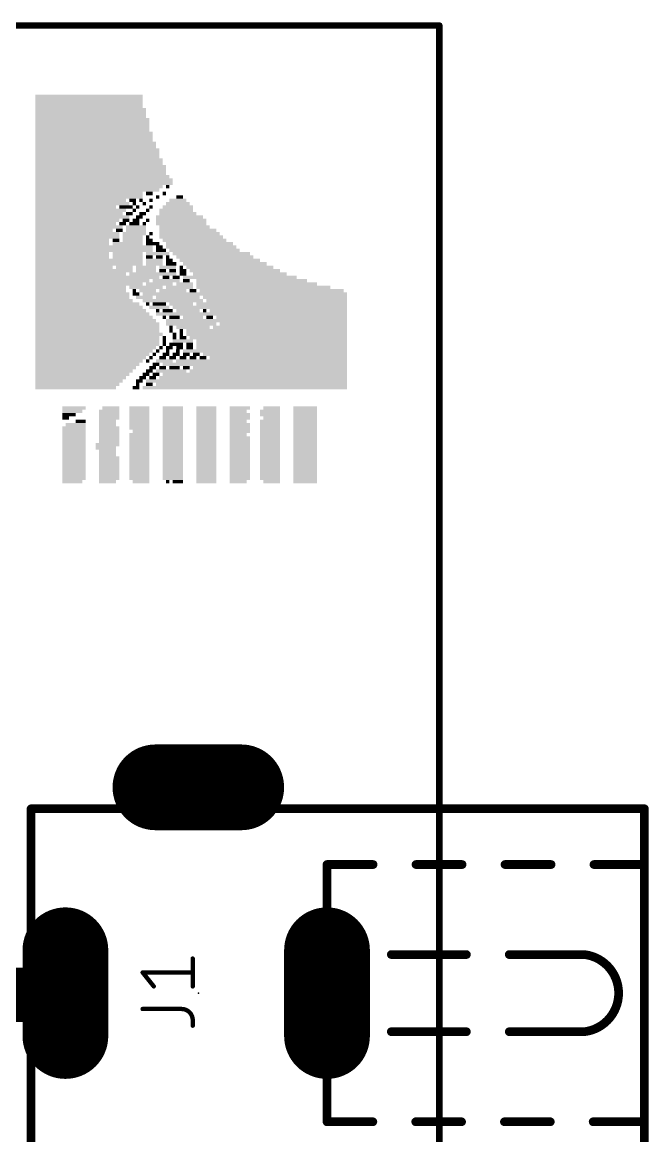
# Model space of a CAD drawing. Extents: x -0.1 to 41.6, y -0.1 to 60.7.
# Drawn here: x 27 to 41.6, y 34.69 to 60.66 of the extents above; entities that cross this region are included whole.
import ezdxf

# ---------------------------------------------------------------- set-up
doc = ezdxf.new("R2010")
doc.units = 0
for name, color, linetype in [('1', 12, 'CONTINUOUS'), ('16', 132, 'CONTINUOUS'), ('17', 110, 'CONTINUOUS'), ('20', 31, 'CONTINUOUS'), ('200', 132, 'CONTINUOUS'), ('21', 253, 'CONTINUOUS'), ('23', 53, 'CONTINUOUS'), ('25', 253, 'CONTINUOUS'), ('51', 253, 'CONTINUOUS')]:
    doc.layers.add(name, color=color, linetype=linetype)

# ---------------------------------------------------------------- blocks, each defined once
blk = doc.blocks.new('RECT')
blk.add_solid([(-0.5, -0.5), (0.5, -0.5), (-0.5, 0.5), (0.5, 0.5)])
blk = doc.blocks.new('LONGP100')
at = {"const_width": 1}
blk.add_lwpolyline([(-0.5, 0), (0.5, 0)], dxfattribs=at)
at = {"const_width": 0.5}
for points in [[(-0.5, 0.25, 1), (-0.5, -0.25)], [(0.5, -0.25, 1), (0.5, 0.25)]]:
    blk.add_lwpolyline(points, format="xyb", dxfattribs=at)

msp = doc.modelspace()

# ---------------------------------------------------------------- linework, layer by layer
at = {"layer": '1'}
for points, const_width in [([(0, 60.579), (36.72, 60.579)], 0.1524), ([(36.72, 60.579), (36.72, 0)], 0.1524), ([(27.964, 37.973), (24.242, 37.973)], 1.27), ([(28.002, 38.011), (27.964, 37.973)], 1.27)]:
    msp.add_lwpolyline(points, dxfattribs=dict(at, const_width=const_width))
for points, const_width in [([(36.7581, 60.579, 1), (36.6819, 60.579)], 0.0762), ([(36.72, 60.5409, 1), (36.72, 60.6171)], 0.0762), ([(27.7395, 38.1975, 1), (28.1885, 37.7485)], 0.635), ([(28.2265, 37.7865, 1), (27.7775, 38.2355)], 0.635), ([(27.964, 37.6555, 1), (27.964, 38.2905)], 0.635)]:
    msp.add_lwpolyline(points, format="xyb", dxfattribs=dict(at, const_width=const_width))
at = {"layer": '16', "const_width": 0.1524}
for points in [[(0, 60.579), (36.72, 60.579)], [(36.72, 60.579), (36.72, 0)]]:
    msp.add_lwpolyline(points, dxfattribs=at)
at = {"layer": '16', "const_width": 0.0762}
for points in [[(36.7581, 60.579, 1), (36.6819, 60.579)], [(36.72, 60.5409, 1), (36.72, 60.6171)]]:
    msp.add_lwpolyline(points, format="xyb", dxfattribs=at)
at = {"layer": '20'}
for p, q in [((36.7, 60.63), (0, 60.63)), ((36.7, 0), (36.7, 60.63))]:
    msp.add_line(p, q, dxfattribs=at)
at = {"layer": '21', "const_width": 0.2032}
for points in [[(27.202, 42.311), (27.202, 40.711)], [(28.802, 42.311), (27.202, 42.311)], [(41.502, 42.311), (33.552, 42.311)], [(41.502, 33.711), (41.502, 42.311)], [(27.202, 35.311), (27.202, 33.711)]]:
    msp.add_lwpolyline(points, dxfattribs=at)
at = {"layer": '21', "const_width": 0.1016}
for points in [[(27.2528, 42.311, 1), (27.1512, 42.311)], [(27.202, 42.3618, 1), (27.202, 42.2602)], [(28.802, 42.2602, 1), (28.802, 42.3618)], [(33.552, 42.3618, 1), (33.552, 42.2602)], [(41.5528, 42.311, 1), (41.4512, 42.311)], [(41.502, 42.2602, 1), (41.502, 42.3618)], [(27.1512, 40.711, 1), (27.2528, 40.711)], [(27.2528, 35.311, 1), (27.1512, 35.311)]]:
    msp.add_lwpolyline(points, format="xyb", dxfattribs=at)
at = {"layer": '23'}
msp.add_point((31.102, 38.011), dxfattribs=at)
at = {"layer": '25', "const_width": 0.1016}
for points in [[(30.9712, 38.1686), (30.9712, 38.8177)], [(30.0624, 38.1686), (29.8028, 38.4932)], [(29.8028, 38.4932), (30.9712, 38.4932)], [(29.8028, 37.6413), (30.7116, 37.6413)], [(30.9712, 37.3816), (30.9712, 37.2518)]]:
    msp.add_lwpolyline(points, dxfattribs=at)
at = {"layer": '25'}
for points, const_width in [([(30.9966, 38.8177, 1), (30.9458, 38.8177)], 0.0508), ([(29.8028, 38.5186, 1), (29.8028, 38.4678)], 0.0508), ([(29.8226, 38.509, 1), (29.783, 38.4773)], 0.0508), ([(30.9712, 38.4678, 1), (30.9712, 38.5186)], 0.0508), ([(30.0426, 38.1527, 1), (30.0823, 38.1845)], 0.0508), ([(30.9458, 38.1686, 1), (30.9966, 38.1686)], 0.0508), ([(29.8028, 37.6667, 1), (29.8028, 37.6159)], 0.0508), ([(30.9712, 37.3816, 0.4142), (30.7116, 37.6413)], 0.1016), ([(30.7116, 37.6667, 1), (30.7116, 37.6159)], 0.0508), ([(30.7116, 37.6159, 1), (30.7116, 37.6667)], 0.0508), ([(30.9966, 37.3816, 1), (30.9458, 37.3816)], 0.0508), ([(30.9458, 37.3816, 1), (30.9966, 37.3816)], 0.0508), ([(30.9458, 37.2518, 1), (30.9966, 37.2518)], 0.0508)]:
    msp.add_lwpolyline(points, format="xyb", dxfattribs=dict(at, const_width=const_width))
at = {"layer": '51', "const_width": 0.2032}
for points in [[(41.502, 42.311), (27.202, 42.311)], [(27.202, 42.311), (27.202, 33.711)], [(35.177, 41.011), (34.102, 41.011)], [(34.102, 41.011), (34.102, 39.6777)], [(37.252, 41.011), (36.177, 41.011)], [(39.327, 41.011), (38.252, 41.011)], [(41.402, 41.011), (40.327, 41.011)], [(37.352, 38.911), (35.602, 38.911)], [(40.102, 38.911), (38.352, 38.911)], [(34.102, 38.6777), (34.102, 37.3443)], [(37.352, 37.111), (35.602, 37.111)], [(40.102, 37.111), (38.352, 37.111)], [(34.102, 36.3443), (34.102, 35.011)], [(35.1707, 35.011), (34.102, 35.011)], [(37.2395, 35.011), (36.1707, 35.011)], [(39.3083, 35.011), (38.2395, 35.011)], [(41.377, 35.011), (40.3083, 35.011)]]:
    msp.add_lwpolyline(points, dxfattribs=at)
at = {"layer": '51'}
for points, const_width in [([(27.202, 42.3618, 1), (27.202, 42.2602)], 0.1016), ([(27.2528, 42.311, 1), (27.1512, 42.311)], 0.1016), ([(41.502, 42.2602, 1), (41.502, 42.3618)], 0.1016), ([(34.102, 41.0618, 1), (34.102, 40.9602)], 0.1016), ([(34.1528, 41.011, 1), (34.0512, 41.011)], 0.1016), ([(35.177, 40.9602, 1), (35.177, 41.0618)], 0.1016), ([(36.177, 41.0618, 1), (36.177, 40.9602)], 0.1016), ([(37.252, 40.9602, 1), (37.252, 41.0618)], 0.1016), ([(38.252, 41.0618, 1), (38.252, 40.9602)], 0.1016), ([(39.327, 40.9602, 1), (39.327, 41.0618)], 0.1016), ([(40.327, 41.0618, 1), (40.327, 40.9602)], 0.1016), ([(41.402, 40.9602, 1), (41.402, 41.0618)], 0.1016), ([(34.0512, 39.6777, 1), (34.1528, 39.6777)], 0.1016), ([(35.602, 38.9618, 1), (35.602, 38.8602)], 0.1016), ([(37.352, 38.8602, 1), (37.352, 38.9618)], 0.1016), ([(38.352, 38.9618, 1), (38.352, 38.8602)], 0.1016), ([(40.102, 37.111, 0.8892), (40.102, 38.911)], 0.2032), ([(40.1079, 38.9615, 1), (40.0961, 38.8605)], 0.1016), ([(40.102, 38.8602, 1), (40.102, 38.9618)], 0.1016), ([(34.1528, 38.6777, 1), (34.0512, 38.6777)], 0.1016), ([(34.0512, 37.3443, 1), (34.1528, 37.3443)], 0.1016), ([(35.602, 37.1618, 1), (35.602, 37.0602)], 0.1016), ([(37.352, 37.0602, 1), (37.352, 37.1618)], 0.1016), ([(38.352, 37.1618, 1), (38.352, 37.0602)], 0.1016), ([(40.0961, 37.1615, 1), (40.1079, 37.0605)], 0.1016), ([(40.102, 37.0602, 1), (40.102, 37.1618)], 0.1016), ([(34.1528, 36.3443, 1), (34.0512, 36.3443)], 0.1016), ([(34.102, 35.0618, 1), (34.102, 34.9602)], 0.1016), ([(34.0512, 35.011, 1), (34.1528, 35.011)], 0.1016), ([(35.1707, 34.9602, 1), (35.1707, 35.0618)], 0.1016), ([(36.1707, 35.0618, 1), (36.1707, 34.9602)], 0.1016), ([(37.2395, 34.9602, 1), (37.2395, 35.0618)], 0.1016), ([(38.2395, 35.0618, 1), (38.2395, 34.9602)], 0.1016), ([(39.3083, 34.9602, 1), (39.3083, 35.0618)], 0.1016), ([(40.3083, 35.0618, 1), (40.3083, 34.9602)], 0.1016), ([(41.377, 34.9602, 1), (41.377, 35.0618)], 0.1016)]:
    msp.add_lwpolyline(points, format="xyb", dxfattribs=dict(at, const_width=const_width))

# ---------------------------------------------------------------- block references
at = {"layer": '17', "xscale": 2, "yscale": 2}
for p, rotation in [((31.102, 42.811), 180), ((31.102, 42.811), 180), ((28.002, 38.011), 270), ((28.002, 38.011), 270), ((34.102, 38.011), 270), ((34.102, 38.011), 270)]:
    msp.add_blockref('LONGP100', p, dxfattribs=dict(at, rotation=rotation))
at = {"layer": '200', "yscale": 0.0781, "rotation": 180}
for p, xscale in [((28.5537, 58.9273), 2.5), ((28.5537, 58.8491), 2.5), ((28.5537, 58.771), 2.5), ((28.5537, 58.6929), 2.5), ((28.5928, 58.6148), 2.5781), ((28.5928, 58.5366), 2.5781), ((28.5928, 58.4585), 2.5781), ((28.6318, 58.3804), 2.6562), ((28.6318, 58.3023), 2.6562), ((28.6318, 58.2241), 2.6562), ((28.6318, 58.146), 2.6562), ((28.6709, 58.0679), 2.7344), ((28.6709, 57.9898), 2.7344), ((28.6709, 57.9116), 2.7344), ((28.749, 57.6773), 2.8906), ((28.71, 57.8335), 2.8125), ((28.71, 57.7554), 2.8125), ((28.749, 57.5991), 2.8906), ((28.749, 57.521), 2.8906), ((28.7881, 57.4429), 2.9687), ((28.7881, 57.3648), 2.9687), ((28.8271, 57.2866), 3.0469), ((28.8271, 57.2085), 3.0469), ((28.8271, 57.1304), 3.0469), ((28.8662, 57.0523), 3.125), ((28.9053, 56.9741), 3.2031), ((28.9053, 56.896), 3.2031), ((28.749, 56.7398), 2.8906), ((28.5537, 56.6616), 2.5), ((28.5537, 56.5835), 2.5), ((28.7881, 56.8179), 2.9687), ((29.96, 56.6616), 0.1563), ((30.1553, 56.5835), 0.0781), ((30.3115, 56.6616), 0.0782), ((30.3897, 56.8179), 0.0781), ((30.6631, 56.5835), 0.1563), ((28.3584, 56.5054), 2.1094), ((28.2412, 56.3491), 1.875), ((28.3975, 56.4273), 2.1875), ((29.4131, 56.3491), 0.3125), ((29.5693, 56.5054), 0.1562), ((29.6084, 56.4273), 0.0781), ((29.6865, 56.3491), 0.0782), ((29.7647, 56.5054), 0.0781), ((29.8428, 56.4273), 0.0781), ((29.999, 56.5054), 0.0782), ((29.999, 56.3491), 0.0782), ((30.624, 56.3491), 0.7032), ((30.624, 56.4273), 0.5468), ((30.624, 56.5054), 0.3906), ((28.3584, 56.271), 2.1094), ((28.3193, 56.1929), 2.0312), ((28.3975, 56.1148), 2.1875), ((29.4912, 56.1929), 0.1562), ((29.6084, 56.271), 0.0781), ((29.7256, 56.1148), 0.1563), ((29.8037, 56.1929), 0.1562), ((29.9209, 56.271), 0.0781), ((30.6631, 56.1148), 1.0937), ((30.624, 56.1929), 0.8594), ((30.585, 56.271), 0.7813), ((28.2412, 55.9585), 1.875), ((28.3193, 55.8804), 2.0312), ((28.2021, 55.8023), 1.7969), ((28.2803, 56.0366), 1.9531), ((29.2568, 55.8023), 0.1562), ((29.335, 55.9585), 0.1563), ((29.4131, 56.0366), 0.1563), ((29.6475, 55.8804), 0.4687), ((29.6475, 55.8023), 0.4687), ((29.6084, 55.9585), 0.2344), ((29.6475, 56.0366), 0.1563), ((29.8428, 55.9585), 0.0781), ((29.9209, 56.0366), 0.0781), ((30.7022, 56.0366), 1.1719), ((30.7022, 55.9585), 1.1719), ((30.7803, 55.8804), 1.1719), ((30.8584, 55.8023), 1.3281), ((28.2803, 55.7241), 1.9531), ((28.2803, 55.646), 1.9531), ((28.1631, 55.5679), 1.7187), ((29.1787, 55.5679), 0.1562), ((29.6084, 55.7241), 0.5469), ((29.5693, 55.646), 0.4688), ((29.5693, 55.5679), 0.4688), ((29.9209, 55.646), 0.0781), ((29.96, 55.5679), 0.1563), ((29.999, 55.7241), 0.0782), ((30.9365, 55.646), 1.4844), ((30.8975, 55.7241), 1.4063), ((31.0146, 55.5679), 1.4844), ((28.6709, 55.4116), 2.7344), ((28.6709, 55.3335), 2.7344), ((28.1631, 55.4898), 1.7187), ((29.4522, 55.4898), 0.7031), ((30.0381, 55.4898), 0.3125), ((30.1943, 55.4116), 0.1562), ((30.2334, 55.3335), 0.2344), ((31.1709, 55.4116), 1.6406), ((31.1319, 55.4898), 1.5625), ((31.249, 55.3335), 1.6406), ((28.5537, 55.0991), 2.5), ((28.5537, 55.021), 2.5), ((28.1631, 55.2554), 1.7187), ((28.1631, 55.1773), 1.7187), ((29.4522, 55.2554), 0.7031), ((29.4522, 55.1773), 0.7031), ((30.0771, 55.0991), 0.3906), ((30.0771, 55.021), 0.3906), ((30.1553, 55.2554), 0.5469), ((29.96, 55.1773), 0.1563), ((30.1943, 55.1773), 0.1562), ((30.4287, 55.0991), 0.1562), ((30.3897, 55.1773), 0.0781), ((30.4678, 55.021), 0.2343), ((31.4053, 55.2554), 1.7969), ((31.4834, 55.1773), 1.7969), ((31.6006, 55.0991), 1.875), ((31.7178, 55.021), 1.9531), ((28.2021, 54.9429), 1.7969), ((28.4365, 54.8648), 2.2656), ((28.3584, 54.7866), 2.1094), ((29.374, 54.9429), 0.3906), ((30.0381, 54.7866), 1.0937), ((29.8818, 54.9429), 0.4688), ((29.8818, 54.8648), 0.4688), ((30.3896, 54.9429), 0.3906), ((30.2725, 54.8648), 0.1563), ((30.5068, 54.8648), 0.1562), ((30.7412, 54.8648), 0.1562), ((30.7412, 54.7866), 0.1562), ((30.7022, 54.9429), 0.0781), ((31.835, 54.9429), 2.0313), ((31.9521, 54.8648), 2.1094), ((32.0694, 54.7866), 2.1875), ((28.749, 54.7085), 2.8906), ((28.6318, 54.6304), 2.6562), ((28.5537, 54.5523), 2.5), ((30.1943, 54.5523), 0.625), ((30.3506, 54.6304), 0.625), ((30.3506, 54.7085), 0.1563), ((30.585, 54.7085), 0.1563), ((30.7803, 54.5523), 0.3907), ((32.0693, 54.7085), 2.6562), ((30.8193, 54.6304), 0.1562), ((32.4599, 54.5523), 2.8125), ((32.3428, 54.6304), 2.5781), ((28.3584, 54.4741), 2.1094), ((28.3584, 54.396), 2.1094), ((28.3975, 54.3179), 2.1875), ((28.3975, 54.2398), 2.1875), ((29.8818, 54.4741), 0.7812), ((29.6084, 54.396), 0.0781), ((29.6475, 54.3179), 0.1563), ((29.8428, 54.2398), 0.3907), ((29.9209, 54.396), 0.3906), ((32.1865, 54.3179), 4.7656), ((30.624, 54.2398), 1.0156), ((30.5068, 54.396), 0.625), ((30.6631, 54.4741), 0.625), ((30.9756, 54.396), 0.1563), ((32.6162, 54.4741), 3.125), ((32.8115, 54.396), 3.3594), ((32.8896, 54.2398), 3.3594), ((28.4365, 54.1616), 2.2656), ((28.5146, 54.0835), 2.4219), ((28.5537, 54.0054), 2.5), ((30.5068, 54.1616), 1.4062), ((29.9209, 54.0835), 0.0781), ((30.1943, 54.0054), 0.4688), ((30.1944, 54.0835), 0.3125), ((30.7022, 54.0835), 0.5469), ((32.538, 54.0054), 4.0625), ((32.8115, 54.0835), 3.5156), ((32.9287, 54.1616), 3.2812), ((28.6318, 53.8491), 2.6562), ((28.6709, 53.771), 2.7344), ((28.5928, 53.9273), 2.5781), ((32.3428, 53.8491), 4.4531), ((30.1553, 53.9273), 0.0781), ((30.3896, 53.9273), 0.2344), ((30.3115, 53.771), 0.0782), ((30.5459, 53.771), 0.2344), ((30.8584, 53.9273), 0.5469), ((30.9756, 53.771), 0.4687), ((31.249, 53.9273), 0.0782), ((31.3662, 53.771), 0.1562), ((32.9678, 53.9273), 3.2031), ((33.0459, 53.771), 3.0469), ((28.749, 53.6148), 2.8906), ((28.749, 53.5366), 2.8906), ((28.71, 53.6929), 2.8125), ((32.4599, 53.6929), 4.2187), ((30.9365, 53.6148), 1.1718), ((30.4678, 53.5366), 0.0781), ((30.9756, 53.5366), 0.7813), ((33.0068, 53.5366), 3.125), ((33.0849, 53.6148), 2.9687), ((28.749, 53.4585), 2.8906), ((28.749, 53.3023), 2.8906), ((28.749, 53.2241), 2.8906), ((28.7881, 53.3804), 2.9687), ((30.3115, 53.3023), 0.0782), ((30.3115, 53.2241), 0.0782), ((30.4678, 53.4585), 0.0781), ((30.7412, 53.2241), 0.4688), ((30.5459, 53.3804), 0.0781), ((30.5459, 53.3023), 0.0781), ((30.7412, 53.3023), 0.1562), ((30.7022, 53.4585), 0.0781), ((30.7022, 53.3804), 0.0781), ((32.6943, 53.4585), 3.75), ((32.6943, 53.3804), 3.75), ((32.7334, 53.3023), 3.6719), ((32.8115, 53.2241), 3.5156), ((28.749, 53.146), 2.8906), ((28.6709, 52.9898), 2.7344), ((28.71, 53.0679), 2.8125), ((30.1553, 52.9898), 0.0781), ((30.2334, 53.0679), 0.0781), ((30.3115, 53.146), 0.0782), ((30.4287, 53.0679), 0.1562), ((30.3897, 52.9898), 0.0781), ((30.585, 53.146), 0.3125), ((30.6631, 53.0679), 0.1563), ((30.624, 52.9898), 0.0782), ((32.6553, 52.9898), 3.8281), ((30.8975, 53.146), 0.1563), ((30.8975, 53.0679), 0.1563), ((32.8115, 53.146), 3.5156), ((32.8115, 53.0679), 3.5156), ((28.6318, 52.9116), 2.6562), ((28.5537, 52.7554), 2.5), ((28.5928, 52.8335), 2.5781), ((29.9209, 52.7554), 0.0781), ((29.999, 52.8335), 0.0782), ((30.0772, 52.9116), 0.0781), ((30.3115, 52.7554), 0.3906), ((30.2725, 52.8335), 0.1563), ((30.3506, 52.9116), 0.1563), ((30.5068, 52.8335), 0.1562), ((30.585, 52.9116), 0.1563), ((32.5771, 52.7554), 3.9844), ((30.7412, 52.8335), 0.1562), ((30.8193, 52.9116), 0.1562), ((30.9756, 52.8335), 0.1563), ((31.0537, 52.9116), 0.1562), ((31.21, 52.8335), 0.1563), ((32.8896, 52.9116), 3.3594), ((32.9678, 52.8335), 3.2031), ((28.5146, 52.6773), 2.4219), ((28.4365, 52.521), 2.2656), ((28.4756, 52.5991), 2.3437), ((28.3975, 52.4429), 2.1875), ((29.8818, 52.4429), 0.1562), ((29.96, 52.521), 0.1563), ((30.0381, 52.5991), 0.1563), ((30.1162, 52.6773), 0.1562), ((30.1162, 52.4429), 0.1562), ((30.4678, 52.521), 0.7031), ((30.2725, 52.5991), 0.1563), ((32.4209, 52.6773), 4.2969), ((32.4209, 52.4429), 4.2969), ((30.5459, 52.5991), 0.2344), ((30.8193, 52.5991), 0.1562), ((32.7334, 52.521), 3.6719), ((32.7724, 52.5991), 3.5937), ((28.3584, 52.3648), 2.1094), ((28.3193, 52.2866), 2.0312), ((28.2803, 52.2085), 1.9531), ((29.7256, 52.2866), 0.1563), ((29.6865, 52.2085), 0.0782), ((29.8037, 52.3648), 0.1562), ((32.2255, 52.2866), 4.6875), ((29.96, 52.2085), 0.1563), ((30.0381, 52.3648), 0.1563), ((32.3428, 52.2085), 4.4531), ((32.3818, 52.3648), 4.375), ((28.2412, 52.1304), 1.875), ((29.6475, 52.1304), 0.1563), ((32.1865, 52.1304), 4.7656), ((28.2021, 51.6616), 0.5469), ((29.0615, 51.6616), 0.3906), ((29.7256, 51.6616), 0.4687), ((30.5068, 51.6616), 0.4688), ((31.2881, 51.6616), 0.4687), ((32.0693, 51.6616), 0.4688), ((32.8115, 51.6616), 0.3906), ((33.5928, 51.6616), 0.5469), ((28.0068, 51.4273), 0.1562), ((28.1631, 51.5835), 0.4687), ((28.085, 51.5054), 0.3125), ((29.0225, 51.5835), 0.4687), ((29.0225, 51.5054), 0.4687), ((29.0225, 51.4273), 0.4687), ((29.7256, 51.5835), 0.4687), ((29.7256, 51.5054), 0.4687), ((29.7256, 51.4273), 0.4687), ((30.5068, 51.5835), 0.4688), ((30.5068, 51.5054), 0.4688), ((30.5068, 51.4273), 0.4688), ((31.2881, 51.5835), 0.4687), ((31.2881, 51.5054), 0.4687), ((31.2881, 51.4273), 0.4687), ((32.0303, 51.5835), 0.3907), ((32.0693, 51.5054), 0.4688), ((32.0693, 51.4273), 0.4688), ((32.7724, 51.5835), 0.4687), ((32.7724, 51.5054), 0.4687), ((32.8115, 51.4273), 0.3906), ((33.5928, 51.5835), 0.5469), ((33.5928, 51.5054), 0.5469), ((33.5928, 51.4273), 0.5469), ((28.2021, 51.1929), 0.5469), ((28.2412, 51.271), 0.4688), ((28.3584, 51.3491), 0.2344), ((28.9834, 51.3491), 0.3906), ((28.9834, 51.271), 0.3906), ((29.0225, 51.1929), 0.4687), ((29.7256, 51.3491), 0.4687), ((29.7256, 51.271), 0.4687), ((29.7256, 51.1929), 0.4687), ((30.5068, 51.3491), 0.4688), ((30.5068, 51.271), 0.4688), ((30.5068, 51.1929), 0.4688), ((31.2881, 51.3491), 0.4687), ((31.2881, 51.271), 0.4687), ((31.2881, 51.1929), 0.4687), ((32.0303, 51.3491), 0.3907), ((32.0693, 51.271), 0.4688), ((32.0693, 51.1929), 0.4688), ((32.7724, 51.3491), 0.4687), ((32.7724, 51.271), 0.4687), ((32.7724, 51.1929), 0.4687), ((33.5928, 51.3491), 0.5469), ((33.5928, 51.271), 0.5469), ((33.5928, 51.1929), 0.5469), ((28.2021, 51.1148), 0.5469), ((28.2021, 51.0366), 0.5469), ((28.2021, 50.9585), 0.5469), ((28.2021, 50.8804), 0.5469), ((29.0225, 51.1148), 0.4687), ((29.0225, 51.0366), 0.4687), ((29.0225, 50.9585), 0.4687), ((29.0225, 50.8804), 0.4687), ((29.7256, 51.0366), 0.4687), ((29.7256, 50.9585), 0.4687), ((29.7256, 50.8804), 0.4687), ((29.7646, 51.1148), 0.3906), ((30.5068, 51.1148), 0.4688), ((30.5068, 51.0366), 0.4688), ((30.5068, 50.9585), 0.4688), ((30.5068, 50.8804), 0.4688), ((31.2881, 51.1148), 0.4687), ((31.2881, 51.0366), 0.4687), ((31.2881, 50.9585), 0.4687), ((31.2881, 50.8804), 0.4687), ((32.0693, 51.1148), 0.4688), ((32.0303, 51.0366), 0.3907), ((32.0693, 50.9585), 0.4688), ((32.0693, 50.8804), 0.4688), ((32.7724, 51.1148), 0.4687), ((32.7724, 51.0366), 0.4687), ((32.7724, 50.9585), 0.4687), ((32.7724, 50.8804), 0.4687), ((33.5928, 51.1148), 0.5469), ((33.5928, 51.0366), 0.5469), ((33.5928, 50.9585), 0.5469), ((33.5928, 50.8804), 0.5469), ((28.2021, 50.8023), 0.5469), ((28.2021, 50.7241), 0.5469), ((28.2021, 50.646), 0.5469), ((28.9834, 50.8023), 0.5469), ((28.9443, 50.7241), 0.4688), ((28.9834, 50.646), 0.3906), ((29.7256, 50.8023), 0.4687), ((29.7256, 50.7241), 0.4687), ((29.7256, 50.646), 0.4687), ((30.5068, 50.8023), 0.4688), ((30.5068, 50.7241), 0.4688), ((30.5068, 50.646), 0.4688), ((31.2881, 50.8023), 0.4687), ((31.2881, 50.7241), 0.4687), ((31.2881, 50.646), 0.4687), ((32.0693, 50.8023), 0.4688), ((32.0693, 50.7241), 0.4688), ((32.0693, 50.646), 0.4688), ((32.7724, 50.8023), 0.4687), ((32.7724, 50.7241), 0.4687), ((32.7724, 50.646), 0.4687), ((33.5928, 50.8023), 0.5469), ((33.5928, 50.7241), 0.5469), ((33.5928, 50.646), 0.5469), ((28.2021, 50.5679), 0.5469), ((28.2021, 50.4898), 0.5469), ((28.2021, 50.4116), 0.5469), ((28.9834, 50.5679), 0.3906), ((29.0225, 50.4898), 0.4687), ((29.0225, 50.4116), 0.4687), ((29.7256, 50.5679), 0.4687), ((29.7256, 50.4898), 0.4687), ((29.7256, 50.4116), 0.4687), ((30.5068, 50.5679), 0.4688), ((30.5068, 50.4898), 0.4688), ((30.5068, 50.4116), 0.4688), ((31.2881, 50.5679), 0.4687), ((31.2881, 50.4898), 0.4687), ((31.2881, 50.4116), 0.4687), ((32.0693, 50.5679), 0.4688), ((32.0693, 50.4898), 0.4688), ((32.0693, 50.4116), 0.4688), ((32.7724, 50.5679), 0.4687), ((32.7724, 50.4898), 0.4687), ((32.7724, 50.4116), 0.4687), ((33.5928, 50.5679), 0.5469), ((33.5928, 50.4898), 0.5469), ((33.5928, 50.4116), 0.5469), ((28.2021, 50.3335), 0.5469), ((28.2021, 50.2554), 0.5469), ((28.2021, 50.1773), 0.5469), ((28.2021, 50.0991), 0.5469), ((29.0225, 50.3335), 0.4687), ((29.0225, 50.2554), 0.4687), ((29.0225, 50.1773), 0.4687), ((29.0225, 50.0991), 0.4687), ((29.7256, 50.3335), 0.4687), ((29.7256, 50.2554), 0.4687), ((29.7256, 50.1773), 0.4687), ((29.7256, 50.0991), 0.4687), ((30.5068, 50.3335), 0.4688), ((30.5068, 50.2554), 0.4688), ((30.5068, 50.1773), 0.4688), ((30.5068, 50.0991), 0.4688), ((31.2881, 50.3335), 0.4687), ((31.2881, 50.2554), 0.4687), ((31.2881, 50.1773), 0.4687), ((31.2881, 50.0991), 0.4687), ((32.0693, 50.3335), 0.4688), ((32.0693, 50.2554), 0.4688), ((32.0693, 50.1773), 0.4688), ((32.0693, 50.0991), 0.4688), ((32.7724, 50.3335), 0.4687), ((32.7724, 50.2554), 0.4687), ((32.7724, 50.1773), 0.4687), ((32.7724, 50.0991), 0.4687), ((33.5928, 50.3335), 0.5469), ((33.5928, 50.2554), 0.5469), ((33.5928, 50.1773), 0.5469), ((33.5928, 50.0991), 0.5469), ((28.2021, 50.021), 0.5469), ((28.1631, 49.9429), 0.4687), ((28.9834, 49.9429), 0.3906), ((29.0225, 50.021), 0.4687), ((29.7256, 50.021), 0.4687), ((29.7646, 49.9429), 0.3906), ((30.5068, 50.021), 0.4688), ((30.3897, 49.9429), 0.0781), ((30.624, 49.9429), 0.2344), ((31.2881, 50.021), 0.4687), ((31.2881, 49.9429), 0.4687), ((32.0693, 50.021), 0.4688), ((32.0303, 49.9429), 0.3907), ((32.7724, 50.021), 0.4687), ((32.8115, 49.9429), 0.3906), ((33.5928, 50.021), 0.5469), ((33.5928, 49.9429), 0.5469)]:
    msp.add_blockref('RECT', p, dxfattribs=dict(at, xscale=xscale))

doc.saveas('drawing.dxf')
